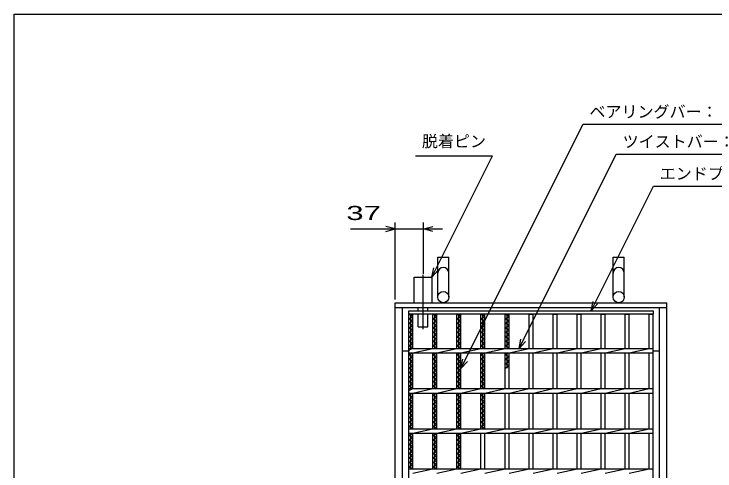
# Model space of a CAD drawing. Units: millimetres, scale not verified. Extents: x -1456 to 1385, y -1026 to 843.
# Drawn here: x -1383 to -508, y 272 to 843 of the extents above; entities that cross this region are included whole.
import ezdxf
from ezdxf.enums import TextEntityAlignment as Align

# ---------------------------------------------------------------- set-up
doc = ezdxf.new("R2010")
doc.units = ezdxf.units.MM
doc.header["$LTSCALE"] = 8
doc.linetypes.add('LONG_DASHED_DOTTED', pattern=[15.25, 12, -1.5, 0.25, -1.5])
for name, color, linetype, lineweight in [('0_2', 150, 'Continuous', 25), ('16', 3, 'Continuous', 25), ('19', 6, 'Continuous', 25), ('22', 4, 'Continuous', 25)]:
    doc.layers.add(name, color=color, linetype=linetype, lineweight=lineweight)
doc.styles.add('ベクトル', font='')
doc.styles.get('ベクトル').set_extended_font_data('ベクトル')

msp = doc.modelspace()

# ---------------------------------------------------------------- linework, layer by layer
at = {"layer": '0_2'}
for p, q in [((-1383.2, -917.2), (-1383.2, 842.8)), ((-1383.2, 842.8), (1384.8, 842.8))]:
    msp.add_line(p, q, dxfattribs=at)
at = {"layer": '16'}
for p, q in [((-890, 472.5), (-585, 472.5)), ((-890, 468), (-890, 472.5)), ((-585, 468), (-890, 468)), ((-890, -223), (-890, 468)), ((-890, 468), (-885, 468)), ((-885, 465.2), (-890, 468)), ((-890, 462.4), (-885, 465.2)), ((-887.5, 425.25), (-887.5, 468)), ((-885, 425.25), (-885, 468)), ((-860, 425.25), (-860, 468)), ((-860, 468), (-855, 468)), ((-855, 465.2), (-860, 468)), ((-860, 462.4), (-855, 465.2)), ((-857.5, 425.25), (-857.5, 468)), ((-855, 425.25), (-855, 468)), ((-830, 425.25), (-830, 468)), ((-830, 468), (-825, 468)), ((-825, 465.2), (-830, 468)), ((-830, 462.4), (-825, 465.2)), ((-827.5, 425.25), (-827.5, 468)), ((-825, 425.25), (-825, 468)), ((-800, 425.25), (-800, 468)), ((-800, 468), (-795, 468)), ((-795, 465.2), (-800, 468)), ((-800, 462.4), (-795, 465.2)), ((-797.5, 425.25), (-797.5, 468)), ((-795, 425.25), (-795, 468)), ((-770, 425.25), (-770, 468)), ((-770, 468), (-765, 468)), ((-765, 465.2), (-770, 468)), ((-770, 462.4), (-765, 465.2)), ((-767.5, 425.25), (-767.5, 468)), ((-765, 425.25), (-765, 468)), ((-740, 425.25), (-740, 468)), ((-740, 468), (-735, 468)), ((-735, 425.25), (-735, 468)), ((-710, 425.25), (-710, 468)), ((-710, 468), (-705, 468)), ((-705, 425.25), (-705, 468)), ((-680, 425.25), (-680, 468)), ((-680, 468), (-675, 468)), ((-675, 425.25), (-675, 468)), ((-650, 425.25), (-650, 468)), ((-650, 468), (-645, 468)), ((-645, 425.25), (-645, 468)), ((-620, 425.25), (-620, 468)), ((-620, 468), (-615, 468)), ((-615, 425.25), (-615, 468)), ((-590, 425.25), (-590, 468)), ((-590, 468), (-585, 468)), ((-585, 472.5), (-585, 468)), ((-585, -223), (-585, 468)), ((-885, 459.6), (-890, 462.4)), ((-890, 456.8), (-885, 459.6)), ((-885, 454), (-890, 456.8)), ((-855, 459.6), (-860, 462.4)), ((-860, 456.8), (-855, 459.6)), ((-855, 454), (-860, 456.8)), ((-825, 459.6), (-830, 462.4)), ((-830, 456.8), (-825, 459.6)), ((-825, 454), (-830, 456.8)), ((-795, 459.6), (-800, 462.4)), ((-800, 456.8), (-795, 459.6)), ((-795, 454), (-800, 456.8)), ((-765, 459.6), (-770, 462.4)), ((-770, 456.8), (-765, 459.6)), ((-765, 454), (-770, 456.8)), ((-890, 451.2), (-885, 454)), ((-885, 448.4), (-890, 451.2)), ((-890, 445.6), (-885, 448.4)), ((-860, 451.2), (-855, 454)), ((-855, 448.4), (-860, 451.2)), ((-860, 445.6), (-855, 448.4)), ((-830, 451.2), (-825, 454)), ((-825, 448.4), (-830, 451.2)), ((-830, 445.6), (-825, 448.4)), ((-800, 451.2), (-795, 454)), ((-795, 448.4), (-800, 451.2)), ((-800, 445.6), (-795, 448.4)), ((-770, 451.2), (-765, 454)), ((-765, 448.4), (-770, 451.2)), ((-770, 445.6), (-765, 448.4)), ((-885, 442.8), (-890, 445.6)), ((-890, 440), (-885, 442.8)), ((-885, 437.2), (-890, 440)), ((-855, 442.8), (-860, 445.6)), ((-860, 440), (-855, 442.8)), ((-855, 437.2), (-860, 440)), ((-825, 442.8), (-830, 445.6)), ((-830, 440), (-825, 442.8)), ((-825, 437.2), (-830, 440)), ((-795, 442.8), (-800, 445.6)), ((-800, 440), (-795, 442.8)), ((-795, 437.2), (-800, 440)), ((-765, 442.8), (-770, 445.6)), ((-770, 440), (-765, 442.8)), ((-765, 437.2), (-770, 440)), ((-890, 434.4), (-885, 437.2)), ((-885, 431.6), (-890, 434.4)), ((-890, 428.8), (-885, 431.6)), ((-860, 434.4), (-855, 437.2)), ((-855, 431.6), (-860, 434.4)), ((-860, 428.8), (-855, 431.6)), ((-830, 434.4), (-825, 437.2)), ((-825, 431.6), (-830, 434.4)), ((-830, 428.8), (-825, 431.6)), ((-800, 434.4), (-795, 437.2)), ((-795, 431.6), (-800, 434.4)), ((-800, 428.8), (-795, 431.6)), ((-770, 434.4), (-765, 437.2)), ((-765, 431.6), (-770, 434.4)), ((-770, 428.8), (-765, 431.6)), ((-885, 426), (-890, 428.8)), ((-890, 423.2), (-885, 426)), ((-890, 425.25), (-585, 425.25)), ((-890, 419.75), (-890, 425.25)), ((-885, 419.75), (-860, 425.25)), ((-855, 426), (-860, 428.8)), ((-856.339, 425.25), (-855, 426)), ((-855, 419.75), (-830, 425.25)), ((-825, 426), (-830, 428.8)), ((-826.339, 425.25), (-825, 426)), ((-825, 419.75), (-800, 425.25)), ((-795, 426), (-800, 428.8)), ((-796.339, 425.25), (-795, 426)), ((-795, 419.75), (-770, 425.25)), ((-765, 426), (-770, 428.8)), ((-766.339, 425.25), (-765, 426)), ((-765, 419.75), (-740, 425.25)), ((-735, 419.75), (-710, 425.25)), ((-705, 419.75), (-680, 425.25)), ((-675, 419.75), (-650, 425.25)), ((-645, 419.75), (-620, 425.25)), ((-615, 419.75), (-590, 425.25)), ((-585, 419.75), (-585, 425.25)), ((-890, 419.75), (-585, 419.75)), ((-890, 417.6), (-886.161, 419.75)), ((-885, 414.8), (-890, 417.6)), ((-890, 412), (-885, 414.8)), ((-885, 409.2), (-890, 412)), ((-887.5, 375.25), (-887.5, 419.75)), ((-885, 375.25), (-885, 419.75)), ((-860, 375.25), (-860, 419.75)), ((-860, 417.6), (-856.161, 419.75)), ((-855, 414.8), (-860, 417.6)), ((-860, 412), (-855, 414.8)), ((-855, 409.2), (-860, 412)), ((-857.5, 375.25), (-857.5, 419.75)), ((-855, 375.25), (-855, 419.75)), ((-830, 375.25), (-830, 419.75)), ((-830, 417.6), (-826.161, 419.75)), ((-825, 414.8), (-830, 417.6)), ((-830, 412), (-825, 414.8)), ((-825, 409.2), (-830, 412)), ((-827.5, 375.25), (-827.5, 419.75)), ((-825, 375.25), (-825, 419.75)), ((-800, 375.25), (-800, 419.75)), ((-800, 417.6), (-796.161, 419.75)), ((-795, 414.8), (-800, 417.6)), ((-800, 412), (-795, 414.8)), ((-795, 409.2), (-800, 412)), ((-797.5, 375.25), (-797.5, 419.75)), ((-795, 375.25), (-795, 419.75)), ((-770, 375.25), (-770, 419.75)), ((-770, 417.6), (-766.161, 419.75)), ((-765, 414.8), (-770, 417.6)), ((-770, 412), (-765, 414.8)), ((-765, 409.2), (-770, 412)), ((-767.5, 400.8), (-767.5, 419.75)), ((-765, 375.25), (-765, 419.75)), ((-740, 375.25), (-740, 419.75)), ((-735, 375.25), (-735, 419.75)), ((-710, 375.25), (-710, 419.75)), ((-705, 375.25), (-705, 419.75)), ((-680, 375.25), (-680, 419.75)), ((-675, 375.25), (-675, 419.75)), ((-650, 375.25), (-650, 419.75)), ((-645, 375.25), (-645, 419.75)), ((-620, 375.25), (-620, 419.75)), ((-615, 375.25), (-615, 419.75)), ((-590, 375.25), (-590, 419.75)), ((-890, 406.4), (-885, 409.2)), ((-885, 403.6), (-890, 406.4)), ((-890, 400.8), (-885, 403.6)), ((-860, 406.4), (-855, 409.2)), ((-855, 403.6), (-860, 406.4)), ((-860, 400.8), (-855, 403.6)), ((-830, 406.4), (-825, 409.2)), ((-825, 403.6), (-830, 406.4)), ((-830, 400.8), (-825, 403.6)), ((-800, 406.4), (-795, 409.2)), ((-795, 403.6), (-800, 406.4)), ((-800, 400.8), (-795, 403.6)), ((-770, 406.4), (-765, 409.2)), ((-765, 403.6), (-770, 406.4)), ((-770, 400.8), (-765, 403.6)), ((-885, 398), (-890, 400.8)), ((-890, 395.2), (-885, 398)), ((-885, 392.4), (-890, 395.2)), ((-855, 398), (-860, 400.8)), ((-860, 395.2), (-855, 398)), ((-855, 392.4), (-860, 395.2)), ((-825, 398), (-830, 400.8)), ((-830, 395.2), (-825, 398)), ((-825, 392.4), (-830, 395.2)), ((-795, 398), (-800, 400.8)), ((-800, 395.2), (-795, 398)), ((-795, 392.4), (-800, 395.2)), ((-890, 389.6), (-885, 392.4)), ((-885, 386.8), (-890, 389.6)), ((-890, 384), (-885, 386.8)), ((-860, 389.6), (-855, 392.4)), ((-855, 386.8), (-860, 389.6)), ((-860, 384), (-855, 386.8)), ((-830, 389.6), (-825, 392.4)), ((-825, 386.8), (-830, 389.6)), ((-830, 384), (-825, 386.8)), ((-800, 389.6), (-795, 392.4)), ((-795, 386.8), (-800, 389.6)), ((-800, 384), (-795, 386.8)), ((-885, 381.2), (-890, 384)), ((-890, 378.4), (-885, 381.2)), ((-885, 375.6), (-890, 378.4)), ((-855, 381.2), (-860, 384)), ((-860, 378.4), (-855, 381.2)), ((-855, 375.6), (-860, 378.4)), ((-825, 381.2), (-830, 384)), ((-830, 378.4), (-825, 381.2)), ((-825, 375.6), (-830, 378.4)), ((-795, 381.2), (-800, 384)), ((-800, 378.4), (-795, 381.2)), ((-795, 375.6), (-800, 378.4)), ((-890, 372.8), (-885, 375.6)), ((-890, 375.25), (-585, 375.25)), ((-890, 369.75), (-890, 375.25)), ((-890, 369.75), (-585, 369.75)), ((-890, 367.2), (-885.446, 369.75)), ((-887.5, 325.25), (-887.5, 369.75)), ((-885, 369.75), (-860, 375.25)), ((-885, 325.25), (-885, 369.75)), ((-860, 325.25), (-860, 369.75)), ((-860, 367.2), (-855.446, 369.75)), ((-857.5, 325.25), (-857.5, 369.75)), ((-855.625, 375.25), (-855, 375.6)), ((-855, 369.75), (-830, 375.25)), ((-855, 325.25), (-855, 369.75)), ((-830, 325.25), (-830, 369.75)), ((-830, 367.2), (-825.446, 369.75)), ((-827.5, 325.25), (-827.5, 369.75)), ((-825.625, 375.25), (-825, 375.6)), ((-825, 369.75), (-800, 375.25)), ((-825, 325.25), (-825, 369.75)), ((-800, 325.25), (-800, 369.75)), ((-800, 367.2), (-795.446, 369.75)), ((-797.5, 325.25), (-797.5, 369.75)), ((-795.625, 375.25), (-795, 375.6)), ((-795, 369.75), (-770, 375.25)), ((-795, 325.25), (-795, 369.75)), ((-770, 325.25), (-770, 369.75)), ((-765, 369.75), (-740, 375.25)), ((-765, 325.25), (-765, 369.75)), ((-740, 325.25), (-740, 369.75)), ((-735, 369.75), (-710, 375.25)), ((-735, 325.25), (-735, 369.75)), ((-710, 325.25), (-710, 369.75)), ((-705, 369.75), (-680, 375.25)), ((-705, 325.25), (-705, 369.75)), ((-680, 325.25), (-680, 369.75)), ((-675, 369.75), (-650, 375.25)), ((-675, 325.25), (-675, 369.75)), ((-650, 325.25), (-650, 369.75)), ((-645, 369.75), (-620, 375.25)), ((-645, 325.25), (-645, 369.75)), ((-620, 325.25), (-620, 369.75)), ((-615, 369.75), (-590, 375.25)), ((-615, 325.25), (-615, 369.75)), ((-590, 325.25), (-590, 369.75)), ((-585, 369.75), (-585, 375.25)), ((-885, 364.4), (-890, 367.2)), ((-890, 361.6), (-885, 364.4)), ((-885, 358.8), (-890, 361.6)), ((-855, 364.4), (-860, 367.2)), ((-860, 361.6), (-855, 364.4)), ((-855, 358.8), (-860, 361.6)), ((-825, 364.4), (-830, 367.2)), ((-830, 361.6), (-825, 364.4)), ((-825, 358.8), (-830, 361.6)), ((-795, 364.4), (-800, 367.2)), ((-800, 361.6), (-795, 364.4)), ((-795, 358.8), (-800, 361.6)), ((-890, 356), (-885, 358.8)), ((-885, 353.2), (-890, 356)), ((-890, 350.4), (-885, 353.2)), ((-885, 347.6), (-890, 350.4)), ((-860, 356), (-855, 358.8)), ((-855, 353.2), (-860, 356)), ((-860, 350.4), (-855, 353.2)), ((-855, 347.6), (-860, 350.4)), ((-830, 356), (-825, 358.8)), ((-825, 353.2), (-830, 356)), ((-830, 350.4), (-825, 353.2)), ((-825, 347.6), (-830, 350.4)), ((-800, 356), (-795, 358.8)), ((-795, 353.2), (-800, 356)), ((-800, 350.4), (-795, 353.2)), ((-795, 347.6), (-800, 350.4)), ((-890, 344.8), (-885, 347.6)), ((-885, 342), (-890, 344.8)), ((-890, 339.2), (-885, 342)), ((-860, 344.8), (-855, 347.6)), ((-855, 342), (-860, 344.8)), ((-860, 339.2), (-855, 342)), ((-830, 344.8), (-825, 347.6)), ((-825, 342), (-830, 344.8)), ((-830, 339.2), (-825, 342)), ((-800, 344.8), (-795, 347.6)), ((-795, 342), (-800, 344.8)), ((-800, 339.2), (-795, 342)), ((-885, 336.4), (-890, 339.2)), ((-890, 333.6), (-885, 336.4)), ((-885, 330.8), (-890, 333.6)), ((-855, 336.4), (-860, 339.2)), ((-860, 333.6), (-855, 336.4)), ((-855, 330.8), (-860, 333.6)), ((-825, 336.4), (-830, 339.2)), ((-830, 333.6), (-825, 336.4)), ((-825, 330.8), (-830, 333.6)), ((-795, 336.4), (-800, 339.2)), ((-800, 333.6), (-795, 336.4)), ((-795, 330.8), (-800, 333.6)), ((-890, 328), (-885, 330.8)), ((-885.089, 325.25), (-890, 328)), ((-890, 325.25), (-585, 325.25)), ((-890, 319.75), (-890, 325.25)), ((-885, 319.75), (-860, 325.25)), ((-860, 328), (-855, 330.8)), ((-855.089, 325.25), (-860, 328)), ((-855, 319.75), (-830, 325.25)), ((-830, 328), (-825, 330.8)), ((-825.089, 325.25), (-830, 328)), ((-825, 319.75), (-800, 325.25)), ((-800, 328), (-795, 330.8)), ((-795.089, 325.25), (-800, 328)), ((-795, 319.75), (-770, 325.25)), ((-765, 319.75), (-740, 325.25)), ((-735, 319.75), (-710, 325.25)), ((-705, 319.75), (-680, 325.25)), ((-675, 319.75), (-650, 325.25)), ((-645, 319.75), (-620, 325.25)), ((-615, 319.75), (-590, 325.25)), ((-585, 319.75), (-585, 325.25)), ((-890, 319.75), (-585, 319.75)), ((-890, 316.8), (-885, 319.6)), ((-885, 314), (-890, 316.8)), ((-887.5, 275.25), (-887.5, 319.75)), ((-885, 319.6), (-885.268, 319.75)), ((-885, 275.25), (-885, 319.75)), ((-860, 275.25), (-860, 319.75)), ((-860, 316.8), (-855, 319.6)), ((-855, 314), (-860, 316.8)), ((-857.5, 275.25), (-857.5, 319.75)), ((-855, 319.6), (-855.268, 319.75)), ((-855, 275.25), (-855, 319.75)), ((-830, 275.25), (-830, 319.75)), ((-830, 316.8), (-825, 319.6)), ((-825, 314), (-830, 316.8)), ((-827.5, 275.25), (-827.5, 319.75)), ((-825, 319.6), (-825.268, 319.75)), ((-825, 275.25), (-825, 319.75)), ((-800, 275.25), (-800, 319.75)), ((-795, 275.25), (-795, 319.75)), ((-770, 275.25), (-770, 319.75)), ((-765, 275.25), (-765, 319.75)), ((-740, 275.25), (-740, 319.75)), ((-735, 275.25), (-735, 319.75)), ((-710, 275.25), (-710, 319.75)), ((-705, 275.25), (-705, 319.75)), ((-680, 275.25), (-680, 319.75)), ((-675, 275.25), (-675, 319.75)), ((-650, 275.25), (-650, 319.75)), ((-645, 275.25), (-645, 319.75)), ((-620, 275.25), (-620, 319.75)), ((-615, 275.25), (-615, 319.75)), ((-590, 275.25), (-590, 319.75)), ((-890, 311.2), (-885, 314)), ((-885, 308.4), (-890, 311.2)), ((-890, 305.6), (-885, 308.4)), ((-860, 311.2), (-855, 314)), ((-855, 308.4), (-860, 311.2)), ((-860, 305.6), (-855, 308.4)), ((-830, 311.2), (-825, 314)), ((-825, 308.4), (-830, 311.2)), ((-830, 305.6), (-825, 308.4)), ((-885, 302.8), (-890, 305.6)), ((-890, 300), (-885, 302.8)), ((-885, 297.2), (-890, 300)), ((-855, 302.8), (-860, 305.6)), ((-860, 300), (-855, 302.8)), ((-855, 297.2), (-860, 300)), ((-825, 302.8), (-830, 305.6)), ((-830, 300), (-825, 302.8)), ((-825, 297.2), (-830, 300)), ((-890, 294.4), (-885, 297.2)), ((-885, 291.6), (-890, 294.4)), ((-890, 288.8), (-885, 291.6)), ((-860, 294.4), (-855, 297.2)), ((-855, 291.6), (-860, 294.4)), ((-860, 288.8), (-855, 291.6)), ((-830, 294.4), (-825, 297.2)), ((-825, 291.6), (-830, 294.4)), ((-830, 288.8), (-825, 291.6)), ((-885, 286), (-890, 288.8)), ((-890, 283.2), (-885, 286)), ((-885, 280.4), (-890, 283.2)), ((-890, 277.6), (-885, 280.4)), ((-855, 286), (-860, 288.8)), ((-860, 283.2), (-855, 286)), ((-855, 280.4), (-860, 283.2)), ((-860, 277.6), (-855, 280.4)), ((-825, 286), (-830, 288.8)), ((-830, 283.2), (-825, 286)), ((-825, 280.4), (-830, 283.2)), ((-830, 277.6), (-825, 280.4)), ((-885.804, 275.25), (-890, 277.6)), ((-890, 275.25), (-585, 275.25)), ((-890, 269.75), (-890, 275.25)), ((-885, 269.75), (-860, 275.25)), ((-855.804, 275.25), (-860, 277.6)), ((-855, 269.75), (-830, 275.25)), ((-825.804, 275.25), (-830, 277.6)), ((-825, 269.75), (-800, 275.25)), ((-795, 269.75), (-770, 275.25)), ((-765, 269.75), (-740, 275.25)), ((-735, 269.75), (-710, 275.25)), ((-705, 269.75), (-680, 275.25)), ((-675, 269.75), (-650, 275.25)), ((-645, 269.75), (-620, 275.25)), ((-615, 269.75), (-590, 275.25)), ((-585, 269.75), (-585, 275.25))]:
    msp.add_line(p, q, dxfattribs=at)
at = {"layer": '19'}
for p, q in [((-854, 489.5), (-854, 539.5)), ((-854, 539.5), (-840, 539.5)), ((-840, 489.5), (-840, 539.5)), ((-635, 489.5), (-635, 539.5)), ((-635, 539.5), (-621, 539.5)), ((-621, 489.5), (-621, 539.5)), ((-883.5, 482.5), (-883.5, 514.5)), ((-883.5, 514.5), (-861.5, 514.5)), ((-861.5, 514.5), (-861.5, 482.5)), ((-907, 482.5), (-568, 482.5)), ((-907, -237.5), (-907, 482.5)), ((-568, -237.5), (-568, 482.5)), ((-907, 476.5), (-568, 476.5)), ((-898, -231.5), (-898, 476.5)), ((-878.5, 472.5), (-878.5, 476.5)), ((-866.5, 472.5), (-866.5, 476.5)), ((-577, -231.5), (-577, 476.5)), ((-878.5, 452.5), (-878.5, 468)), ((-866.5, 452.5), (-866.5, 468)), ((-878.5, 452.5), (-866.5, 452.5)), ((-898, 422.5), (-890, 422.5)), ((-585, 422.5), (-577, 422.5))]:
    msp.add_line(p, q, dxfattribs=at)
at = {"layer": '19', "linetype": 'LONG_DASHED_DOTTED'}
msp.add_line((-872.5, 517.5), (-872.5, 449.5), dxfattribs=at)
at = {"layer": '19'}
for centre in [(-847, 489.5), (-628, 489.5)]:
    msp.add_circle(centre, 7, dxfattribs=at)
for centre in [(-847, 519.5), (-628, 519.5)]:
    msp.add_arc(centre, 7, 0, 180, dxfattribs=at)
at = {"layer": '22'}
for p, q in [((-825, 400.25), (-672.5, 705.25)), ((-672.5, 705.25), (-304.5, 705.25)), ((-881.75, 666), (-785.75, 666)), ((-861.5, 514.5), (-785.75, 666)), ((-752.5, 425.25), (-631.125, 668)), ((-631.125, 668), (-395.125, 668)), ((-662.5, 472.5), (-584.75, 628)), ((-584.75, 628), (-248.75, 628)), ((-907, 486.5), (-907, 582.5)), ((-872, 518.496), (-872, 582.5)), ((-963, 574.5), (-907, 574.5)), ((-907, 574.5), (-919, 577.7)), ((-919, 571.3), (-907, 574.5)), ((-907, 574.5), (-872, 574.5)), ((-872, 574.5), (-860, 577.7)), ((-860, 571.3), (-872, 574.5)), ((-872, 574.5), (-848, 574.5)), ((-861.5, 514.5), (-859.1, 526.18)), ((-861.5, 514.5), (-853.5, 523.3)), ((-662.5, 472.5), (-660.1, 484.18)), ((-662.5, 472.5), (-654.5, 481.3)), ((-752.5, 425.25), (-750.1, 436.93)), ((-752.5, 425.25), (-744.5, 434.05)), ((-825, 400.25), (-822.6, 411.93)), ((-825, 400.25), (-817, 409.05))]:
    msp.add_line(p, q, dxfattribs=at)

# ---------------------------------------------------------------- texts
at = {"layer": '22', "color": 2, "style": 'ベクトル'}
for s, p in [('ベアリングバー：', (-664.5, 720.85)), ('脱着ピン', (-873.75, 684)), ('ツイストバー：', (-623.125, 683.6)), ('エンドプレート：', (-576.75, 643.6))]:
    msp.add_text(s, height=14.66, dxfattribs=at).set_placement(p, align=Align.MIDDLE_LEFT)
at = {"layer": '22', "color": 2, "style": 'ベクトル', "width": 1.65}
msp.add_text(' 37 ', height=17.6, dxfattribs=at).set_placement((-979, 594.5), align=Align.MIDDLE_LEFT)

doc.saveas('drawing.dxf')
